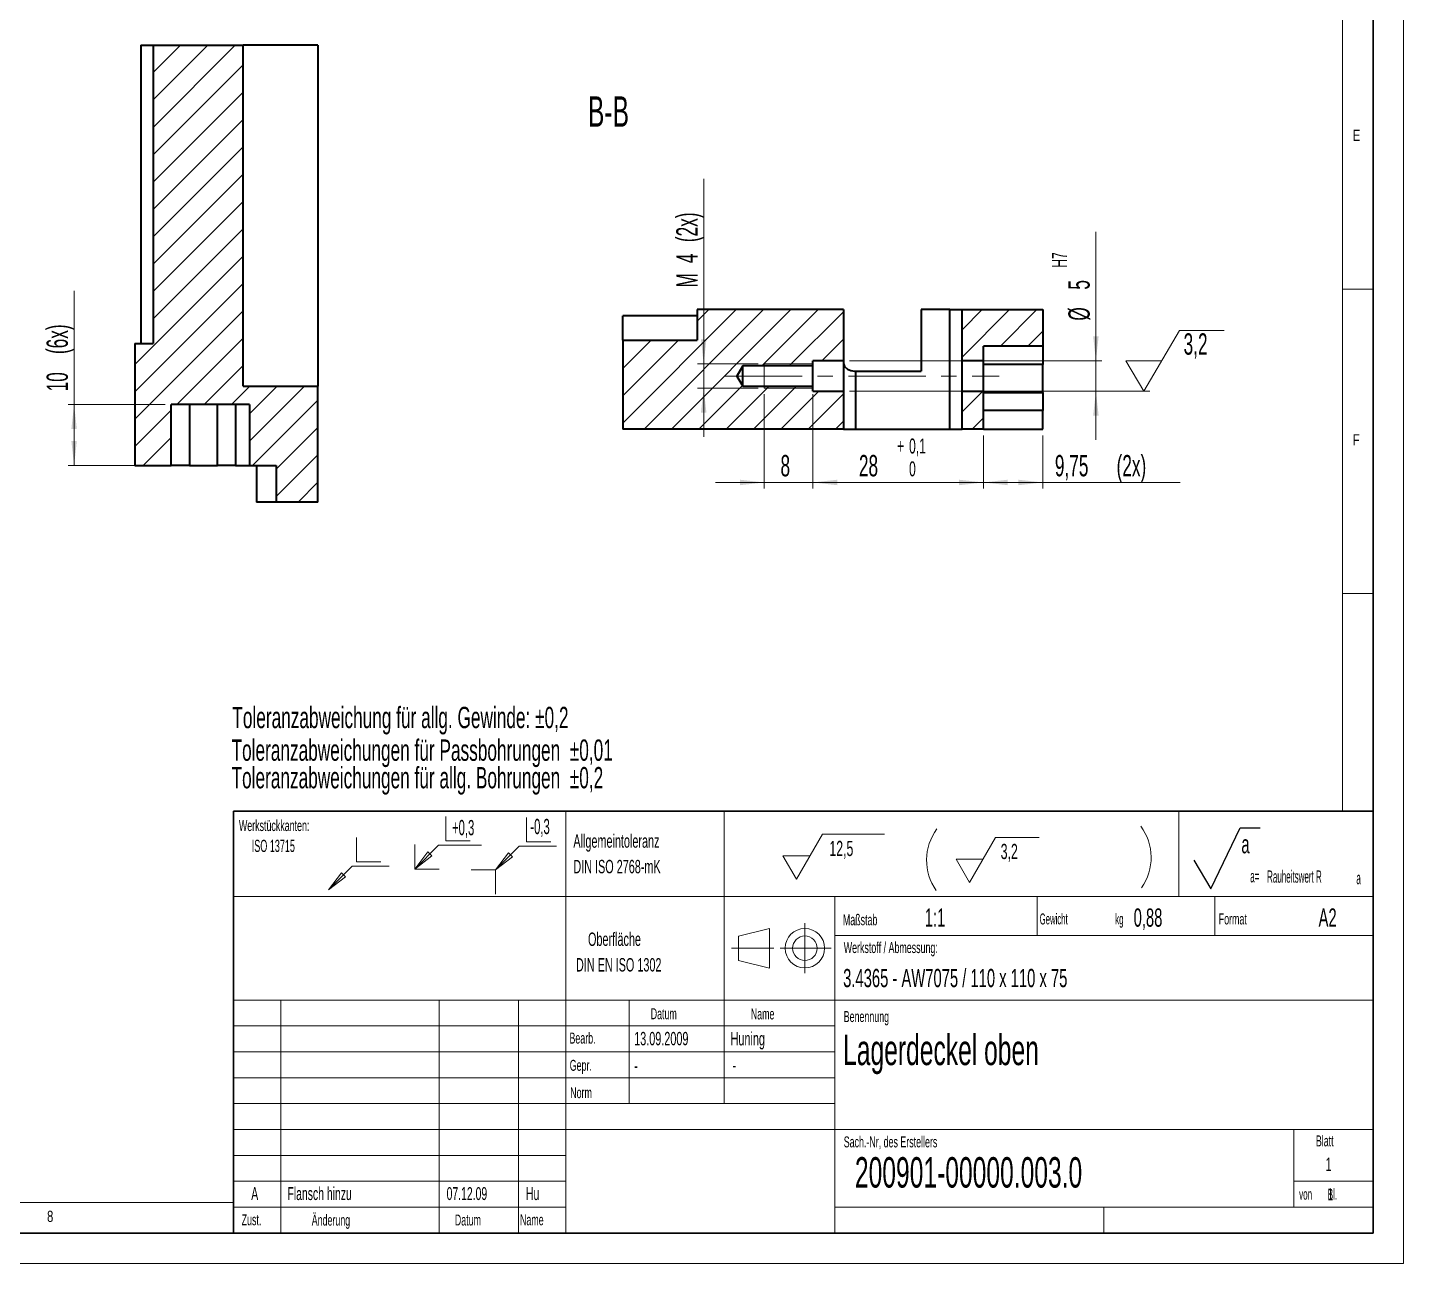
# Model space of a CAD drawing. Header units: millimetres. Extents: x 0 to 594, y 0 to 420.
# Drawn here: x 368 to 594, y 0 to 202.9 of the extents above; entities that cross this region are included whole.
import ezdxf

# ---------------------------------------------------------------- set-up
doc = ezdxf.new("R2010")
doc.units = ezdxf.units.MM
doc.linetypes.add('CENTERX2', pattern=[20.32, 12.7, -2.54, 2.54, -2.54])
doc.layers.add('SLD-0', color=7, linetype='Continuous')
doc.styles.add('SLDTEXTSTYLE0', font='TXT', dxfattribs={"width": 0.554584})
doc.styles.add('SLDTEXTSTYLE1', font='TXT', dxfattribs={"width": 0.605})
doc.styles.add('SLDTEXTSTYLE2', font='TXT', dxfattribs={"width": 0.491563})
doc.styles.add('SLDTEXTSTYLE3', font='TXT', dxfattribs={"width": 0.75})
doc.styles.add('SLDTEXTSTYLE4', font='TXT', dxfattribs={"width": 0.530484})
doc.styles.add('SLDTEXTSTYLE5', font='TXT', dxfattribs={"width": 0.548462})
doc.dimstyles.new('SLDDIMSTYLE0', dxfattribs={"dimtxt": 3.5, "dimasz": 4, "dimexe": 0, "dimexo": 0.0625, "dimgap": 0.875, "dimtad": 1, "dimrnd": 1e-09, "dimzin": 12, "dimdsep": 46, "dimtxsty": 'SLDTEXTSTYLE1', "dimsah": 1, "dimcen": 0.09, "dimadec": 0, "dimazin": 0, "dimtfac": 1, "dimtdec": 1, "dimtofl": 0, "dimtmove": 0, "dimatfit": 3, "dimfxl": 1, "dimfrac": 2, "dimtolj": 1, "dimtzin": 12, "dimarcsym": 0})
doc.dimstyles.new('SLDDIMSTYLE14', dxfattribs={"dimtxt": 3.5, "dimasz": 4, "dimexe": 0, "dimexo": 0.0625, "dimgap": 0.875, "dimtad": 1, "dimrnd": 1e-09, "dimzin": 12, "dimdsep": 46, "dimtxsty": 'SLDTEXTSTYLE1', "dimsah": 1, "dimcen": 0.09, "dimadec": 0, "dimazin": 0, "dimtfac": 1, "dimtdec": 1, "dimtofl": 0, "dimtmove": 0, "dimatfit": 3, "dimfxl": 1, "dimfrac": 2, "dimtolj": 1, "dimtzin": 12, "dimarcsym": 0})
doc.dimstyles.new('SLDDIMSTYLE2', dxfattribs={"dimtxt": 3.5, "dimasz": 4, "dimexe": 0, "dimexo": 0.0625, "dimgap": 0.875, "dimtad": 1, "dimrnd": 1e-09, "dimzin": 12, "dimdsep": 46, "dimtxsty": 'SLDTEXTSTYLE1', "dimsah": 1, "dimcen": 0.09, "dimadec": 0, "dimazin": 0, "dimtfac": 1, "dimtdec": 1, "dimtofl": 0, "dimtmove": 0, "dimatfit": 3, "dimfxl": 1, "dimfrac": 2, "dimtolj": 1, "dimtzin": 12, "dimarcsym": 0})
doc.dimstyles.new('SLDDIMSTYLE9', dxfattribs={"dimtxt": 3.5, "dimasz": 4, "dimexe": 0, "dimexo": 0.0625, "dimgap": 0.875, "dimtad": 1, "dimrnd": 1e-09, "dimzin": 12, "dimdsep": 46, "dimtxsty": 'SLDTEXTSTYLE1', "dimsah": 1, "dimcen": 0.09, "dimadec": 0, "dimazin": 0, "dimtol": 1, "dimtp": 0.1, "dimtfac": 1, "dimtdec": 1, "dimtofl": 0, "dimtmove": 0, "dimatfit": 3, "dimfxl": 1, "dimfrac": 2, "dimtolj": 1, "dimarcsym": 0})

# ---------------------------------------------------------------- blocks, each defined once
blk = doc.blocks.new('Block30')
at = {"color": 7, "linetype": 'Continuous', "lineweight": 0}
for p, q in [((2.23, 0), (6.51, 7.42)), ((6.51, 7.42), (16.66, 7.42)), ((0, 3.86), (4.46, 3.86)), ((0, 3.86), (2.23, 0))]:
    blk.add_line(p, q, dxfattribs=at)
at = {"color": 7, "linetype": 'Continuous', "lineweight": 0, "insert": (7.63, 6.32), "char_height": 2.5, "attachment_point": 1, "style": 'SLDTEXTSTYLE1'}
blk.add_mtext('12,5', dxfattribs=at)
blk = doc.blocks.new('Block31')
at = {"color": 7, "linetype": 'Continuous', "lineweight": 0}
blk.add_arc((8.57, 4.98), 8.57, 143.2192, 215.5305, dxfattribs=at)
blk = doc.blocks.new('Block32')
at = {"color": 7, "linetype": 'Continuous', "lineweight": 0}
blk.add_arc((-6.86, 4.98), 8.57, 324.4695, 36.7808, dxfattribs=at)
blk = doc.blocks.new('Block26')
at = {"color": 9, "linetype": 'Continuous', "lineweight": 0}
for p, q in [((4.596194, 4.596194), (4.596194, 8.596194)), ((4.596194, 4.596194), (8.596194, 4.596194)), ((0, 0), (3.896194, 3.896194)), ((0, 0), (2.149051, 2.800697)), ((2.149051, 2.800697), (2.800697, 2.14905)), ((3.896194, 3.896194), (10.010473, 3.896194)), ((0, 0), (2.800697, 2.14905))]:
    blk.add_line(p, q, dxfattribs=at)
blk = doc.blocks.new('Block27')
at = {"color": 9, "linetype": 'Continuous', "lineweight": 0}
for p, q in [((9.1, 8.6), (9.1, 12.6)), ((4, 4), (7.9, 7.9)), ((4, 4), (6.15, 6.8)), ((6.15, 6.8), (6.8, 6.15)), ((7.9, 7.9), (14.01, 7.9)), ((9.1, 8.6), (13.1, 8.6)), ((4, 4), (6.8, 6.15)), ((0, 4), (4, 4)), ((4, 0), (4, 4))]:
    blk.add_line(p, q, dxfattribs=at)
at = {"color": 7, "linetype": 'Continuous', "lineweight": 0, "insert": (9.73, 12.36), "char_height": 2.5, "attachment_point": 1, "style": 'SLDTEXTSTYLE0'}
blk.add_mtext('-0,3', dxfattribs=at)
blk = doc.blocks.new('Block28')
at = {"layer": 'SLD-0'}
for p, q in [((2.77, 0), (7.58, 10.04)), ((7.58, 10.04), (10.86, 10.04)), ((0, 4.71), (2.77, 0))]:
    blk.add_line(p, q, dxfattribs=at)
at = {"layer": 'SLD-0', "attachment_point": 1}
for s, insert, char_height, style in [('a', (7.79, 8.85), 3, 'SLDTEXTSTYLE1'), ('a=', (9.24, 3.08), 2, 'SLDTEXTSTYLE2'), ('Rauheitswert R', (12.01, 3.03), 2, 'SLDTEXTSTYLE2'), ('a', (26.68, 2.78), 2, 'SLDTEXTSTYLE2')]:
    blk.add_mtext(s, dxfattribs=dict(at, insert=insert, char_height=char_height, style=style))
blk = doc.blocks.new('Block29')
at = {"layer": 'SLD-0', "color": 7, "linetype": 'Continuous', "lineweight": 0}
for p, q in [((6.51, 7.42), (2.23, 0)), ((6.51, 7.42), (13.68, 7.42)), ((2.23, 0), (0, 3.86)), ((0, 3.86), (4.46, 3.86))]:
    blk.add_line(p, q, dxfattribs=at)
at = {"layer": 'SLD-0', "insert": (7.34, 6.36), "char_height": 2.5, "attachment_point": 1, "style": 'SLDTEXTSTYLE1'}
blk.add_mtext('3,2', dxfattribs=at)
blk = doc.blocks.new('Block25')
at = {"color": 9, "linetype": 'Continuous', "lineweight": 0}
for p, q in [((5.1, 4.6), (5.1, 8.6)), ((5.1, 4.6), (9.1, 4.6)), ((0, 0), (0, 4)), ((0, 0), (3.9, 3.9)), ((0, 0), (2.15, 2.8)), ((2.15, 2.8), (2.8, 2.15)), ((3.9, 3.9), (10.96, 3.9)), ((0, 0), (2.8, 2.15)), ((0, 0), (4, 0))]:
    blk.add_line(p, q, dxfattribs=at)
at = {"color": 7, "linetype": 'Continuous', "lineweight": 0, "insert": (6.11, 8.05), "char_height": 2.5, "attachment_point": 1, "style": 'SLDTEXTSTYLE0'}
blk.add_mtext('+0,3', dxfattribs=at)
blk = doc.blocks.new('SW_NOTE_0')
at = {"color": 0, "linetype": 'Continuous', "lineweight": 0, "char_height": 2.2, "attachment_point": 1, "style": 'SLDTEXTSTYLE1'}
for s, insert in [('Allgemeintoleranz', (0, 2.84)), ('DIN ISO 2768-mK', (0, -1.36))]:
    blk.add_mtext(s, dxfattribs=dict(at, insert=insert))
blk = doc.blocks.new('SW_NOTE_1')
at = {"color": 0, "linetype": 'Continuous', "lineweight": 0, "char_height": 2.2, "attachment_point": 1, "style": 'SLDTEXTSTYLE1'}
for s, insert in [('    Oberfläche', (0, 2.84)), ('DIN EN ISO 1302', (0, -1.36))]:
    blk.add_mtext(s, dxfattribs=dict(at, insert=insert))
blk = doc.blocks.new('SW_NOTE_2')
at = {"color": 0, "linetype": 'Continuous', "lineweight": 0, "char_height": 3.5, "attachment_point": 1, "style": 'SLDTEXTSTYLE1'}
for s, insert in [('Toleranzabweichungen für Passbohrungen  ±0,01', (0, 4.51)), ('Toleranzabweichungen für allg. Bohrungen  ±0,2', (0, -0.01))]:
    blk.add_mtext(s, dxfattribs=dict(at, insert=insert))
blk = doc.blocks.new('*D104')
at = {"color": 7, "linetype": 'Continuous', "lineweight": 15}
for p, q in [((543.47, 148.22), (543.47, 169.38)), ((502.99, 148.22), (544.47, 148.22)), ((543.47, 148.22), (543.47, 143.22)), ((502.99, 143.22), (544.47, 143.22)), ((543.47, 143.22), (543.47, 135.22))]:
    blk.add_line(p, q, dxfattribs=at)
for points in [[(543.47, 148.22), (543.92, 152.22), (543.02, 152.22)], [(543.47, 143.22), (543.02, 139.22), (543.92, 139.22)]]:
    blk.add_solid(points, dxfattribs=at)
at = {"color": 7, "linetype": 'Continuous', "lineweight": 15, "attachment_point": 1, "rotation": 90, "style": 'SLDTEXTSTYLE1'}
for s, insert, char_height in [('H7', (536.25, 163.5), 2.45), ('5', (538.95, 159.9), 3.5), ('%%c', (538.95, 154.81), 3.5)]:
    blk.add_mtext(s, dxfattribs=dict(at, insert=insert, char_height=char_height))
blk = doc.blocks.new('*D105')
at = {"color": 7, "linetype": 'Continuous', "lineweight": 15}
for p, q in [((488.99, 142.72), (488.99, 127.24)), ((496.99, 142.72), (496.99, 127.24)), ((488.99, 128.24), (480.99, 128.24)), ((496.99, 128.24), (488.99, 128.24)), ((496.99, 128.24), (504.99, 128.24))]:
    blk.add_line(p, q, dxfattribs=at)
for points in [[(488.99, 128.24), (484.99, 128.69), (484.99, 127.79)], [(496.99, 128.24), (500.99, 127.79), (500.99, 128.69)]]:
    blk.add_solid(points, dxfattribs=at)
at = {"color": 7, "linetype": 'Continuous', "lineweight": 15, "insert": (491.66, 132.75), "char_height": 3.5, "attachment_point": 1, "style": 'SLDTEXTSTYLE1'}
blk.add_mtext('8', dxfattribs=at)
blk = doc.blocks.new('*D106')
at = {"color": 7, "linetype": 'Continuous', "lineweight": 15}
for p, q in [((479.04, 147.72), (479.04, 178.11)), ((487.99, 147.72), (478.04, 147.72)), ((479.04, 147.72), (479.04, 143.72)), ((487.99, 143.72), (478.04, 143.72)), ((479.04, 143.72), (479.04, 135.72))]:
    blk.add_line(p, q, dxfattribs=at)
for points in [[(479.04, 147.72), (479.49, 151.72), (478.59, 151.72)], [(479.04, 143.72), (478.59, 139.72), (479.49, 139.72)]]:
    blk.add_solid(points, dxfattribs=at)
at = {"color": 7, "linetype": 'Continuous', "lineweight": 15, "char_height": 3.5, "attachment_point": 1, "rotation": 90, "style": 'SLDTEXTSTYLE1'}
for s, insert in [(' (2x)', (474.53, 166.91)), ('4', (474.53, 164.24)), ('M', (474.53, 160.24))]:
    blk.add_mtext(s, dxfattribs=dict(at, insert=insert))
blk = doc.blocks.new('*D107')
at = {"color": 7, "linetype": 'Continuous', "lineweight": 15}
for p, q in [((496.99, 142.22), (496.99, 127.24)), ((524.99, 135.97), (524.99, 127.24)), ((496.99, 128.24), (524.99, 128.24))]:
    blk.add_line(p, q, dxfattribs=at)
for points in [[(496.99, 128.24), (500.99, 127.79), (500.99, 128.69)], [(524.99, 128.24), (520.99, 128.69), (520.99, 127.79)]]:
    blk.add_solid(points, dxfattribs=at)
at = {"color": 7, "linetype": 'Continuous', "lineweight": 15, "attachment_point": 1, "style": 'SLDTEXTSTYLE1'}
for s, insert, char_height in [('+', (510.81, 135.45), 2.45), ('0,1', (512.78, 135.45), 2.45), ('28', (504.54, 132.75), 3.5), ('0', (512.78, 131.7), 2.45)]:
    blk.add_mtext(s, dxfattribs=dict(at, insert=insert, char_height=char_height))
blk = doc.blocks.new('*D108')
at = {"color": 7, "linetype": 'Continuous', "lineweight": 15}
for p, q in [((524.99, 135.97), (524.99, 127.24)), ((534.74, 135.97), (534.74, 127.24)), ((534.74, 128.24), (524.99, 128.24)), ((534.74, 128.24), (557.29, 128.24))]:
    blk.add_line(p, q, dxfattribs=at)
for points in [[(524.99, 128.24), (528.99, 127.79), (528.99, 128.69)], [(534.74, 128.24), (530.74, 128.69), (530.74, 127.79)]]:
    blk.add_solid(points, dxfattribs=at)
at = {"color": 7, "linetype": 'Continuous', "lineweight": 15, "char_height": 3.5, "attachment_point": 1, "style": 'SLDTEXTSTYLE1'}
for s, insert in [('9,75', (536.73, 132.75)), (' (2x)', (546.08, 132.75))]:
    blk.add_mtext(s, dxfattribs=dict(at, insert=insert))
blk = doc.blocks.new('SW_SFSYMBOL_2')
at = {"color": 0, "linetype": 'Continuous', "lineweight": 0}
for p, q in [((-6.54, -5), (-0.65, 5)), ((-0.65, 5), (6.68, 5)), ((-6.54, -5), (-9.49, 0)), ((-3.6, 0), (-9.49, 0)), ((-54.88, -5), (-5.54, -5))]:
    blk.add_line(p, q, dxfattribs=at)
at = {"color": 0, "linetype": 'Continuous', "lineweight": 0, "insert": (0, 4.51), "char_height": 3.5, "attachment_point": 1, "style": 'SLDTEXTSTYLE1'}
blk.add_mtext('3,2', dxfattribs=at)
blk = doc.blocks.new('*D110')
at = {"color": 7, "linetype": 'Continuous', "lineweight": 15}
for p, q in [((375.61, 141.03), (375.61, 159.73)), ((390.57, 141.03), (374.61, 141.03)), ((375.61, 131.03), (375.61, 141.03)), ((390.57, 131.03), (374.61, 131.03))]:
    blk.add_line(p, q, dxfattribs=at)
for points in [[(375.61, 141.03), (375.16, 137.03), (376.06, 137.03)], [(375.61, 131.03), (376.06, 135.03), (375.16, 135.03)]]:
    blk.add_solid(points, dxfattribs=at)
at = {"color": 7, "linetype": 'Continuous', "lineweight": 15, "char_height": 3.5, "attachment_point": 1, "rotation": 90, "style": 'SLDTEXTSTYLE1'}
for s, insert in [(' (6x)', (371.09, 148.53)), ('10', (371.09, 143.19))]:
    blk.add_mtext(s, dxfattribs=dict(at, insert=insert))

msp = doc.modelspace()

# ---------------------------------------------------------------- hatches: boundary and pattern name
at = {"linetype": 'Continuous', "lineweight": 0}
h = msp.add_hatch(dxfattribs=at)
h.set_pattern_fill('ANSI31', style=0)
h.paths.add_polyline_path([(415.66769, 144.02975), (403.36226, 144.02975), (403.36226, 200.02975), (388.60428, 200.02975), (388.60428, 151.02975), (385.56932, 151.02975), (385.56932, 131.02975), (391.56932, 131.02975), (391.56932, 141.02975), (404.43948, 141.02975), (404.43948, 131.02975), (408.79881, 131.02975), (408.79881, 125.02975), (415.66769, 125.02975)], flags=0)
h = msp.add_hatch(dxfattribs=at)
h.set_pattern_fill('ANSI31', style=0)
h.paths.add_polyline_path([(501.99368, 136.97241), (501.99368, 143.21744), (496.99368, 143.21744), (496.99368, 144.06744), (485.49368, 144.06744), (484.50226, 145.71744), (485.49368, 147.36744), (496.99368, 147.36744), (496.99368, 148.21744), (501.99368, 148.21744), (501.99368, 156.61744), (477.99368, 156.61744), (477.99368, 151.62399), (465.74368, 151.62399), (465.74368, 136.97241)], flags=0)
h = msp.add_hatch(dxfattribs=at)
h.set_pattern_fill('ANSI31', style=0)
h.paths.add_polyline_path([(534.74368, 150.61744), (534.74368, 156.61744), (521.49368, 156.61744), (521.49368, 148.21744), (524.99368, 148.21744), (524.99368, 150.61744)], flags=0)
h = msp.add_hatch(dxfattribs=at)
h.set_pattern_fill('ANSI31', style=0)
h.paths.add_polyline_path([(521.49368, 143.21744), (521.49368, 136.97241), (524.99368, 136.97241), (524.99368, 143.21744)], flags=0)

# ---------------------------------------------------------------- linework, layer by layer
at = {"color": 7, "linetype": 'Continuous', "lineweight": 0}
for p, q in [((594, 77.25), (594, 420)), ((584, 74.25), (584, 410)), ((584, 160), (589, 160)), ((496.99368, 147.71744), (488.99368, 147.71744)), ((488.99368, 147.71744), (488.99368, 147.36744)), ((488.99368, 147.36744), (488.99368, 144.06744)), ((488.99368, 144.06744), (488.99368, 143.71744)), ((488.99368, 143.71744), (496.99368, 143.71744)), ((589, 110), (584, 110)), ((594, 0), (594, 77.25)), ((482.4, 57.25), (482.4, 74.25)), ((557.07055, 74.25), (557.07055, 60.25)), ((533.80694, 60.25), (533.80694, 53.875)), ((563, 60.25), (563, 53.875)), ((482.4, 57.25), (482.4, 26.25)), ((589, 53.875), (500.6, 53.875)), ((409.6, 43.25), (409.6, 5)), ((435.6, 5), (435.6, 43.25)), ((448.6, 43.25), (448.6, 5)), ((466.8, 26.25), (466.8, 43.25)), ((500.6, 39), (401.8, 39)), ((500.6, 34.75), (401.8, 34.75)), ((500.6, 30.5), (401.8, 30.5)), ((500.6, 26.25), (401.8, 26.25)), ((456.4, 22), (401.8, 22)), ((576, 9.25), (576, 22)), ((456.4, 17.75), (401.8, 17.75)), ((456.4, 13.5), (401.8, 13.5)), ((589, 13.5), (576, 13.5)), ((10, 10), (401.8, 10)), ((500.6, 9.25), (589, 9.25)), ((544.8, 5), (544.8, 9.25)), ((0, 0), (401.8, 0)), ((401.8, 0), (594, 0))]:
    msp.add_line(p, q, dxfattribs=at)
at = {"color": 7, "linetype": 'Continuous', "lineweight": 30}
for p, q in [((589, 74.25), (589, 415)), ((589, 74.25), (401.8, 74.25)), ((401.8, 74.25), (401.8, 5)), ((589, 5), (589, 74.25)), ((5, 5), (401.8, 5)), ((401.8, 5), (589, 5))]:
    msp.add_line(p, q, dxfattribs=at)
at = {"color": 7, "linetype": 'Continuous', "lineweight": 40}
for p, q in [((386.56932, 200.02975), (386.56932, 151.02975)), ((386.56932, 200.02975), (388.60428, 200.02975)), ((388.60428, 200.02975), (388.60428, 151.02975)), ((388.60428, 200.02975), (403.36226, 200.02975)), ((403.36226, 144.02975), (403.36226, 200.02975)), ((415.66769, 200.02975), (403.36226, 200.02975)), ((415.66769, 200.02975), (415.66769, 144.02975)), ((477.99368, 156.61744), (477.99368, 151.62399)), ((501.99368, 156.61744), (477.99368, 156.61744)), ((501.99368, 156.61744), (501.99368, 148.21744)), ((514.74368, 156.61744), (514.74368, 146.51733)), ((519.49368, 156.61744), (514.74368, 156.61744)), ((519.49368, 136.97241), (519.49368, 156.61744)), ((519.49368, 156.61744), (521.49368, 156.61744)), ((521.49368, 148.21744), (521.49368, 156.61744)), ((521.49368, 156.61744), (534.74368, 156.61744)), ((534.74368, 156.61744), (534.74368, 150.61744)), ((477.99368, 155.61744), (465.74368, 155.61744)), ((465.74368, 151.62399), (465.74368, 155.61744)), ((465.74368, 151.62399), (465.74368, 136.97241)), ((465.74368, 151.62399), (477.99368, 151.62399)), ((385.56932, 151.02975), (385.56932, 131.02975)), ((385.56932, 151.02975), (388.60428, 151.02975)), ((534.74368, 150.61744), (524.99368, 150.61744)), ((524.99368, 148.21744), (524.99368, 150.61744)), ((534.74368, 150.61744), (534.74368, 147.61744)), ((485.49368, 147.36744), (484.50226, 145.71744)), ((496.99368, 147.36744), (485.49368, 147.36744)), ((485.49368, 144.06744), (485.49368, 147.36744)), ((501.99368, 148.21744), (496.99368, 148.21744)), ((496.99368, 147.36744), (496.99368, 148.21744)), ((496.99368, 144.06744), (496.99368, 147.36744)), ((501.99368, 148.21744), (501.99368, 143.21744)), ((524.99368, 148.21744), (521.49368, 148.21744)), ((521.49368, 143.21744), (521.49368, 148.21744)), ((524.99368, 143.21744), (524.99368, 148.21744)), ((534.74368, 147.61744), (524.99368, 147.61744)), ((534.74368, 143.03), (534.74368, 147.61744)), ((484.50226, 145.71744), (485.49368, 144.06744)), ((503.99368, 146.51733), (514.74368, 146.51733)), ((503.99368, 146.51733), (503.99368, 136.97241)), ((403.36226, 144.02975), (415.66769, 144.02975)), ((415.66769, 125.02975), (415.66769, 144.02975)), ((485.49368, 144.06744), (496.99368, 144.06744)), ((496.99368, 143.21744), (496.99368, 144.06744)), ((496.99368, 143.21744), (501.99368, 143.21744)), ((501.99368, 143.21744), (501.99368, 136.97241)), ((521.49368, 143.21744), (524.99368, 143.21744)), ((521.49368, 136.97241), (521.49368, 143.21744)), ((524.99368, 136.97241), (524.99368, 143.21744)), ((524.99368, 143.03), (534.74368, 143.03)), ((534.74368, 143.03), (534.74368, 140.07196)), ((404.43948, 141.02975), (391.56932, 141.02975)), ((391.56932, 131.02975), (391.56932, 141.02975)), ((394.56932, 141.02975), (394.56932, 131.02975)), ((399.15676, 131.02975), (399.15676, 141.02975)), ((402.1148, 141.02975), (402.1148, 131.02975)), ((404.43948, 141.02975), (404.43948, 131.02975)), ((534.74368, 140.07196), (524.99368, 140.07196)), ((534.74368, 136.97241), (534.74368, 140.07196)), ((501.99368, 136.97241), (465.74368, 136.97241)), ((501.99368, 136.97241), (503.99368, 136.97241)), ((503.99368, 136.97241), (519.49368, 136.97241)), ((519.49368, 136.97241), (521.49368, 136.97241)), ((524.99368, 136.97241), (521.49368, 136.97241)), ((524.99368, 136.97241), (534.74368, 136.97241)), ((385.56932, 131.02975), (391.56932, 131.02975)), ((394.56932, 131.02975), (391.56932, 131.02975)), ((394.56932, 131.02975), (399.15676, 131.02975)), ((402.1148, 131.02975), (399.15676, 131.02975)), ((402.1148, 131.02975), (404.43948, 131.02975)), ((404.43948, 131.02975), (408.79881, 131.02975)), ((405.56932, 131.02975), (405.56932, 125.02975)), ((408.79881, 131.02975), (408.79881, 125.02975)), ((408.79881, 125.02975), (405.56932, 125.02975)), ((415.66769, 125.02975), (408.79881, 125.02975))]:
    msp.add_line(p, q, dxfattribs=at)
at = {"color": 7, "linetype": 'CENTERX2', "lineweight": 0}
for p, q in [((482.49368, 145.71744), (527.58495, 145.71744)), ((495.65969, 55.86165), (495.65969, 47.66585)), ((483.63093, 51.76375), (490.58428, 51.76375)), ((491.58696, 51.76375), (499.95714, 51.76375))]:
    msp.add_line(p, q, dxfattribs=at)
at = {"color": 7, "linetype": 'Continuous', "lineweight": 15}
for p, q in [((456.4, 5), (456.4, 74.25)), ((456.4, 60.25), (401.8, 60.25)), ((456.4, 60.25), (589, 60.25)), ((500.6, 60.25), (500.6, 5)), ((484.75897, 53.7556), (489.83, 54.97552)), ((489.83, 54.97552), (489.83, 48.50697)), ((484.75897, 53.7556), (484.75897, 49.72689)), ((489.83, 48.50697), (484.75897, 49.72689)), ((589, 43.25), (401.8, 43.25)), ((456.4, 22), (589, 22)), ((401.8, 9.25), (456.4, 9.25))]:
    msp.add_line(p, q, dxfattribs=at)
at = {"color": 7, "linetype": 'Continuous', "lineweight": 40, "flags": 128}
msp.add_lwpolyline([(501.99368, 147.79102), (502.18342, 147.26459), (502.66972, 146.84803), (503.19593, 146.62779), (503.83249, 146.52167), (503.99368, 146.51733)], dxfattribs=at)
at = {"color": 7, "linetype": 'Continuous', "lineweight": 15}
for radius in [3.23428, 2.01436]:
    msp.add_circle((495.65969, 51.76375), radius, dxfattribs=at)

# ---------------------------------------------------------------- block references
at = {"color": 7, "linetype": 'Continuous', "lineweight": 0}
for name, p in [('SW_SFSYMBOL_2', (557.87785, 148.21719)), ('SW_NOTE_0', (457.62939, 67.62635)), ('SW_NOTE_1', (458.05574, 51.50012))]:
    msp.add_blockref(name, p, dxfattribs=at)
at = {"color": 8, "linetype": 'Continuous', "lineweight": 0}
msp.add_blockref('SW_NOTE_2', (401.47792, 81.52544), dxfattribs=at)
at = {"color": 7, "linetype": 'Continuous'}
for name, p in [('Block25', (431.58714, 64.76881)), ('Block27', (440.82916, 60.63978)), ('Block30', (492.06023, 63.07439)), ('Block31', (515.65944, 61.23412)), ('Block32', (550.84151, 61.68258)), ('Block28', (559.58208, 61.49728)), ('Block26', (417.3867, 61.32613)), ('Block29', (520.49025, 62.54155))]:
    msp.add_blockref(name, p, dxfattribs=at)

# ---------------------------------------------------------------- texts
at = {"color": 7, "linetype": 'Continuous', "lineweight": 0, "attachment_point": 1}
for s, insert, char_height, style in [('B-B', (460.02562, 191.65042), 5, 'SLDTEXTSTYLE1'), ('E', (585.66668, 186.16802), 1.85208, 'SLDTEXTSTYLE3'), ('F', (585.66668, 136.16802), 1.85208, 'SLDTEXTSTYLE3'), ('Werkstückkanten:    ', (402.68768, 72.80307), 1.8, 'SLDTEXTSTYLE1'), ('ISO 13715', (404.79765, 69.5669), 2, 'SLDTEXTSTYLE0'), ('Maßstab', (501.90763, 57.32926), 1.8, 'SLDTEXTSTYLE1'), ('1:1', (515.35794, 58.2998), 3, 'SLDTEXTSTYLE1'), ('Gewicht                      kg', (534.23135, 57.46739), 1.8, 'SLDTEXTSTYLE4'), ('0,88', (549.66877, 58.2998), 3, 'SLDTEXTSTYLE1'), ('Format', (563.65423, 57.46739), 1.8, 'SLDTEXTSTYLE1'), ('A2', (580.05245, 58.2998), 3, 'SLDTEXTSTYLE1'), ('Werkstoff / Abmessung:', (502.04576, 52.77079), 1.8, 'SLDTEXTSTYLE1'), ('3.4365 - AW7075 / 110 x 110 x 75', (501.95049, 48.36924), 3, 'SLDTEXTSTYLE1'), ('Datum', (470.33573, 41.90763), 1.8, 'SLDTEXTSTYLE1'), ('Name', (486.77602, 41.87554), 1.8, 'SLDTEXTSTYLE1'), ('Benennung', (502.04576, 41.44367), 1.8, 'SLDTEXTSTYLE1'), ('Bearb.', (456.98914, 37.90382), 1.8, 'SLDTEXTSTYLE1'), ('13.09.2009', (467.62259, 38.02246), 2.2, 'SLDTEXTSTYLE1'), ('Huning', (483.46006, 38.00576), 2.2, 'SLDTEXTSTYLE1'), ('Lagerdeckel oben', (501.94, 37.56931), 5, 'SLDTEXTSTYLE1'), ('Gepr.', (457.03151, 33.43858), 1.8, 'SLDTEXTSTYLE1'), ('-', (467.63925, 33.58852), 2.2, 'SLDTEXTSTYLE1'), ('-', (483.78993, 33.65331), 2.2, 'SLDTEXTSTYLE1'), ('Norm', (457.11323, 28.94359), 1.8, 'SLDTEXTSTYLE1'), ('Sach.-Nr, des Erstellers', (502.04576, 20.86147), 1.8, 'SLDTEXTSTYLE1'), ('Blatt', (579.60668, 21.02512), 1.8, 'SLDTEXTSTYLE1'), ('200901-00000.003.0', (503.88195, 17.45545), 5, 'SLDTEXTSTYLE1'), ('1', (581.19478, 17.37926), 2.2, 'SLDTEXTSTYLE1'), ('A', (404.71392, 12.53271), 2.11667, 'SLDTEXTSTYLE1'), ('Flansch hinzu', (410.66313, 12.53271), 2.1166667, 'SLDTEXTSTYLE1'), ('07.12.09', (436.80491, 12.53271), 2.116667, 'SLDTEXTSTYLE1'), ('Hu', (449.84386, 12.53271), 2.116667, 'SLDTEXTSTYLE1'), ('von       Bl.', (576.85692, 12.27007), 1.8, 'SLDTEXTSTYLE5'), ('1', (581.52139, 12.34971), 2, 'SLDTEXTSTYLE1'), ('8', (371.16667, 8.66802), 1.85208, 'SLDTEXTSTYLE3'), ('Zust.', (403.13584, 8.07501), 1.8, 'SLDTEXTSTYLE1'), ('Änderung', (414.64802, 8.01869), 1.8, 'SLDTEXTSTYLE1'), ('Datum', (438.15867, 8.03954), 1.8, 'SLDTEXTSTYLE1'), ('Name', (448.86355, 8.06771), 1.8, 'SLDTEXTSTYLE1')]:
    msp.add_mtext(s, dxfattribs=dict(at, insert=insert, char_height=char_height, style=style))
at = {"color": 8, "linetype": 'Continuous', "lineweight": 0, "insert": (401.60888, 91.39773), "char_height": 3.5, "attachment_point": 1, "style": 'SLDTEXTSTYLE1'}
msp.add_mtext('Toleranzabweichung für allg. Gewinde: ±0,2', dxfattribs=at)

# ---------------------------------------------------------------- dimensions: what is measured, and where the dimension line sits
at = {"color": 7, "linetype": 'Continuous', "lineweight": 15}
for base, p1, p2, text, dimstyle, picture, middle in [((479.04362, 143.71744), (488.99368, 147.71744), (488.99368, 143.71744), 'M<> (2x)', 'SLDDIMSTYLE2', '*D106', (479.04362, 168.38155)), ((543.46548, 143.21744), (501.99368, 148.21744), (501.99368, 143.21744), '%%c<>\\SH7^ ;', 'SLDDIMSTYLE14', '*D104', (543.46548, 161.29916)), ((375.60603, 141.02975), (391.56932, 131.02975), (391.56932, 141.02975), '<> (6x)', 'SLDDIMSTYLE0', '*D110', (375.60603, 150.66699))]:
    dim = msp.add_linear_dim(base=base, p1=p1, p2=p2, angle=90, text=text, dimstyle=dimstyle, dxfattribs=at)
    dim.commit()
    dim.dimension.update_dxf_attribs({"geometry": picture, "text_midpoint": middle, "dimtype": 160})
for base, p1, p2, dimstyle, picture, middle in [((488.99368, 128.23939), (496.99368, 143.71744), (488.99368, 143.71744), 'SLDDIMSTYLE2', '*D105', (492.99368, 128.23939)), ((524.99368, 128.23939), (496.99368, 143.21744), (524.99368, 136.97241), 'SLDDIMSTYLE9', '*D107', (510.99368, 128.23939))]:
    dim = msp.add_linear_dim(base=base, p1=p1, p2=p2, dimstyle=dimstyle, dxfattribs=at)
    dim.commit()
    dim.dimension.update_dxf_attribs({"geometry": picture, "text_midpoint": middle, "dimtype": 160})
dim = msp.add_linear_dim(base=(524.99368, 128.23939), p1=(534.74368, 136.97241), p2=(524.99368, 136.97241), text='<> (2x)', dimstyle='SLDDIMSTYLE0', dxfattribs=at)
dim.commit()
dim.dimension.update_dxf_attribs({"geometry": '*D108', "text_midpoint": (546.21463, 128.23939), "dimtype": 160})

doc.saveas('drawing.dxf')
